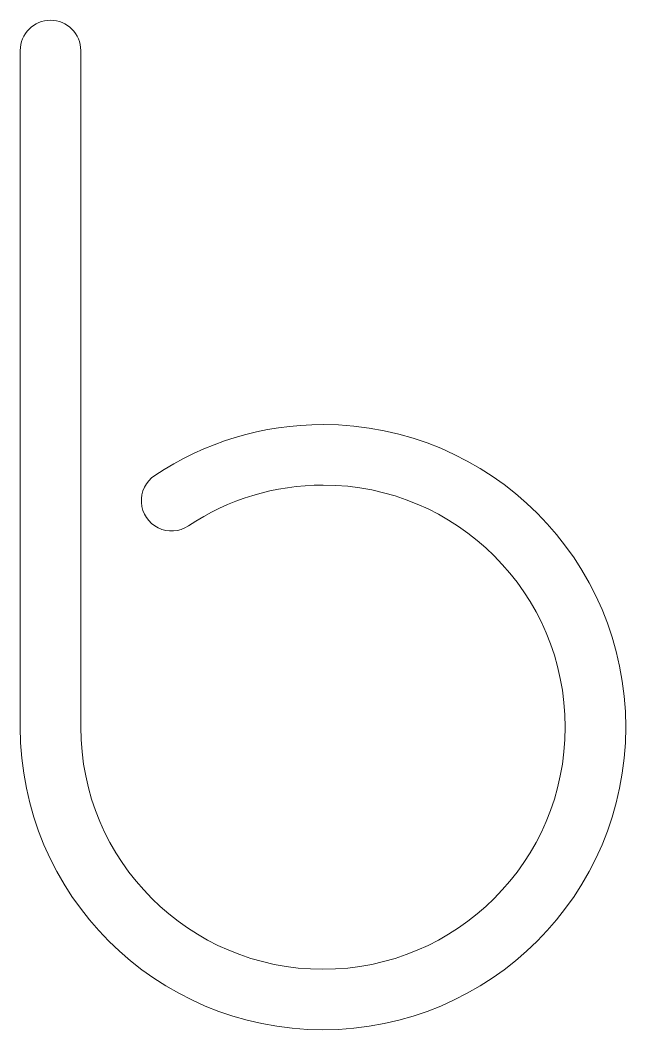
# Model space of a CAD drawing. Header units: millimetres. Extents: x 0 to 100, y 0 to 167.
import ezdxf

# ---------------------------------------------------------------- set-up
doc = ezdxf.new("R2010")
doc.units = ezdxf.units.MM
doc.layers.get('0').update_dxf_attribs({"linetype": 'CONTINUOUS', "lineweight": 0})

msp = doc.modelspace()

# ---------------------------------------------------------------- linework, layer by layer
for p, q in [((0, 50), (0, 161.8)), ((10, 161.8), (10, 50))]:
    msp.add_line(p, q)
msp.add_circle((25, 87.42), 0)
for centre, radius, start, end in [((5, 161.8), 5, 0, 180), ((50, 50), 50, 180, 90), ((50, 50), 50, 90, 123.749), ((50, 50), 40, 180, 90), ((50, 50), 40, 90, 123.749)]:
    msp.add_arc(centre, radius, start, end)
at = {"color": 7, "linetype": 'CONTINUOUS', "lineweight": 0}
msp.add_arc((25, 87.42), 5, 123.749, 303.749, dxfattribs=at)

doc.saveas('drawing.dxf')
